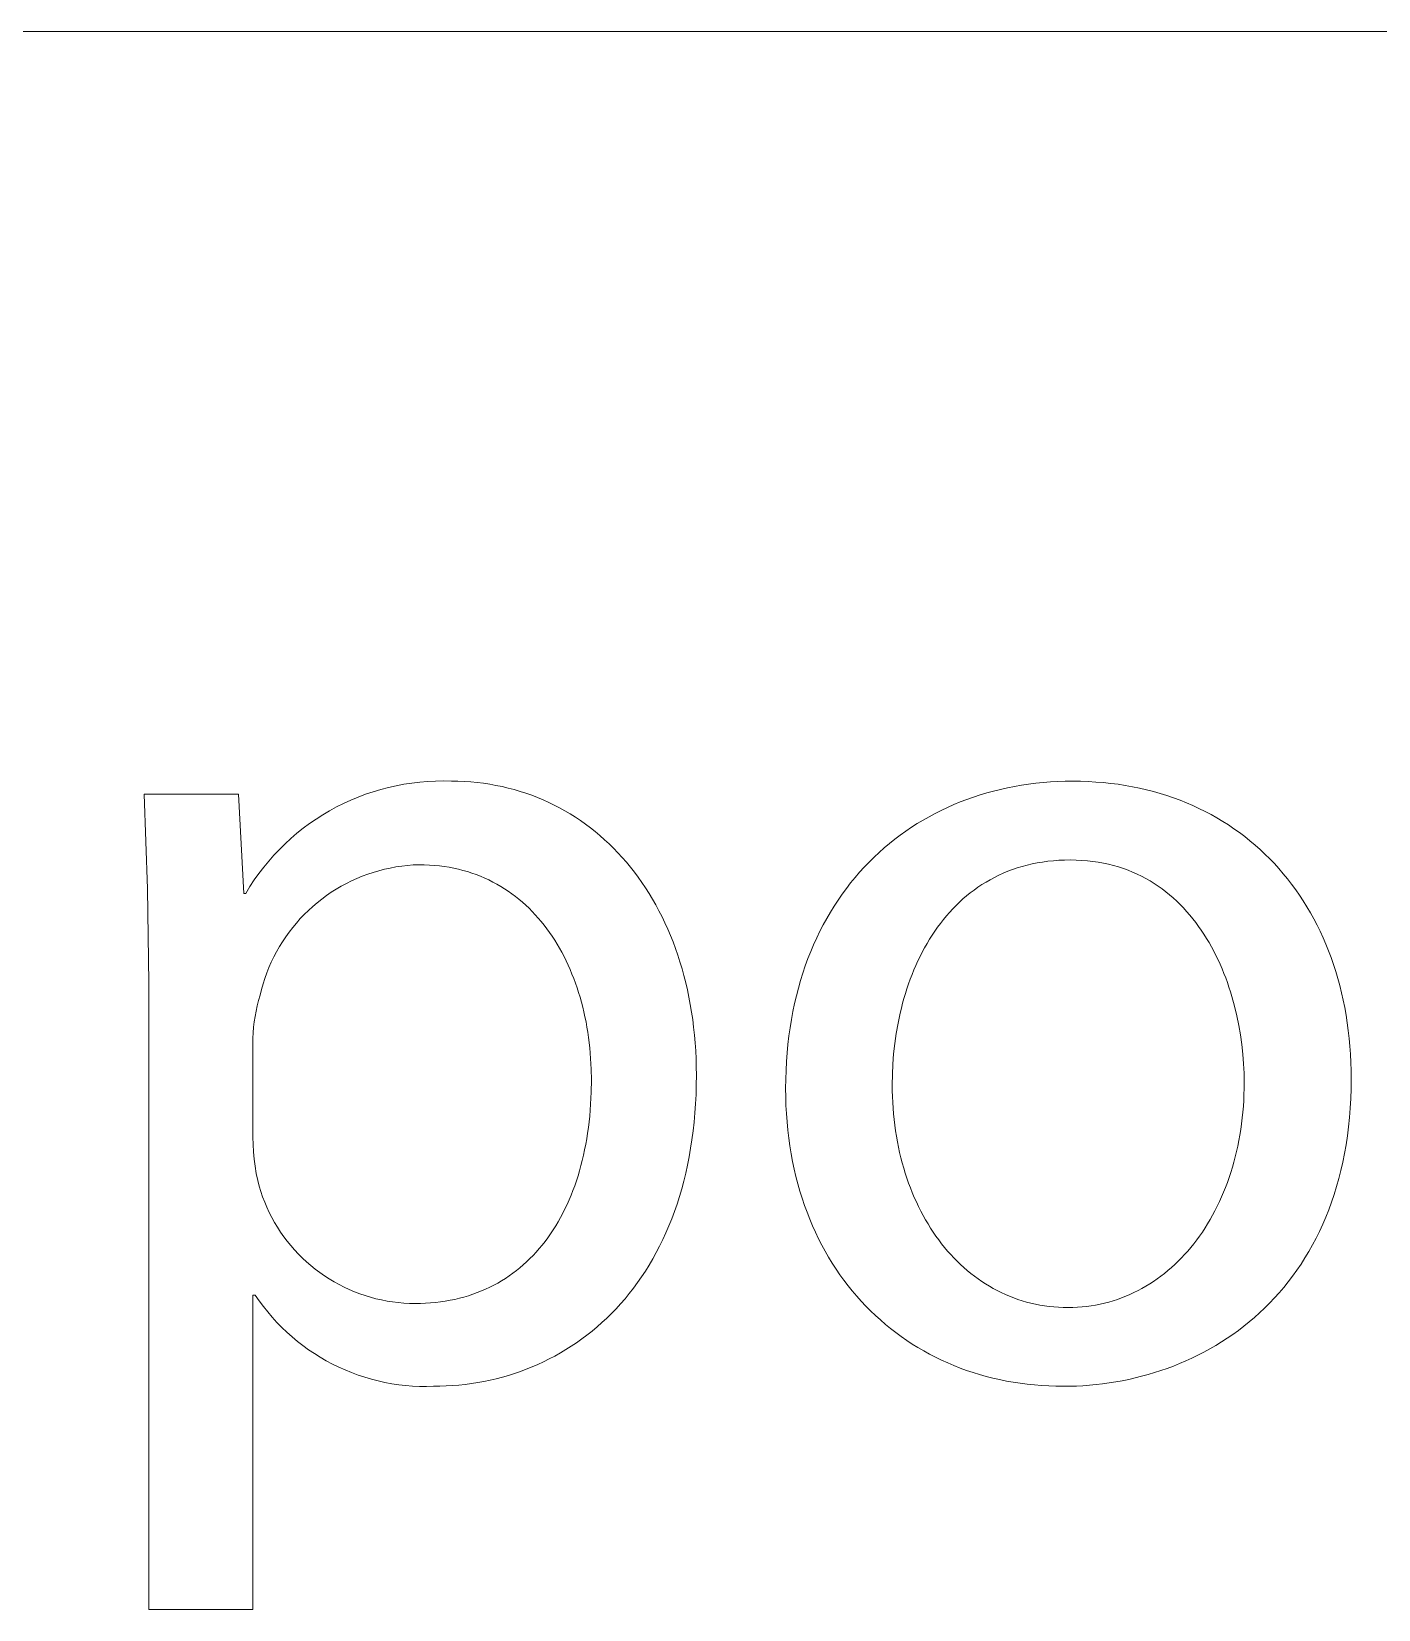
# Model space of a CAD drawing. Header units: millimetres. Extents: x 4001 to 9794, y -321 to 3726.
# Drawn here: x 9540.1 to 9605.4, y 249.7 to 326.2 of the extents above; entities that cross this region are included whole.
import ezdxf

# ---------------------------------------------------------------- set-up
doc = ezdxf.new("R2010")
doc.units = ezdxf.units.MM
doc.header["$MEASUREMENT"] = 0
doc.layers.add('Domyślny', color=7, linetype='Continuous', true_color=0x000000)

msp = doc.modelspace()

# ---------------------------------------------------------------- linework, layer by layer
at = {"layer": 'Domyślny', "color": 18, "lineweight": 15, "true_color": 0x000000}
for p, q in [((9788.799, 326.172), (7605.142, 326.172)), ((9556.287, 289.192), (9556.652, 289.315)), ((9556.652, 289.315), (9557.021, 289.425)), ((9557.021, 289.425), (9557.393, 289.522)), ((9557.393, 289.522), (9557.769, 289.606)), ((9557.769, 289.606), (9558.147, 289.677)), ((9558.147, 289.677), (9558.527, 289.735)), ((9558.527, 289.735), (9558.91, 289.78)), ((9558.91, 289.78), (9559.293, 289.811)), ((9559.293, 289.811), (9559.678, 289.829)), ((9559.678, 289.829), (9560.063, 289.833)), ((9560.063, 289.833), (9560.447, 289.824)), ((9560.447, 289.824), (9560.764, 289.82)), ((9560.764, 289.82), (9561.079, 289.807)), ((9561.079, 289.807), (9561.391, 289.787)), ((9561.391, 289.787), (9561.7, 289.758)), ((9561.7, 289.758), (9562.006, 289.721)), ((9562.006, 289.721), (9562.31, 289.675)), ((9562.31, 289.675), (9562.61, 289.622)), ((9562.61, 289.622), (9562.907, 289.561)), ((9562.907, 289.561), (9563.202, 289.492)), ((9563.202, 289.492), (9563.493, 289.416)), ((9563.493, 289.416), (9563.781, 289.331)), ((9563.781, 289.331), (9564.065, 289.239)), ((9564.065, 289.239), (9564.347, 289.139)), ((9586.087, 289.155), (9586.414, 289.253)), ((9586.414, 289.253), (9586.744, 289.343)), ((9586.744, 289.343), (9587.078, 289.426)), ((9587.078, 289.426), (9587.415, 289.5)), ((9587.415, 289.5), (9587.756, 289.568)), ((9587.756, 289.568), (9588.099, 289.627)), ((9588.099, 289.627), (9588.446, 289.678)), ((9588.446, 289.678), (9588.796, 289.722)), ((9588.796, 289.722), (9589.148, 289.758)), ((9589.148, 289.758), (9589.504, 289.786)), ((9589.504, 289.786), (9589.862, 289.806)), ((9589.862, 289.806), (9590.223, 289.818)), ((9590.223, 289.818), (9590.586, 289.822)), ((9590.586, 289.822), (9590.962, 289.818)), ((9590.962, 289.818), (9591.334, 289.805)), ((9591.334, 289.805), (9591.702, 289.784)), ((9591.702, 289.784), (9592.066, 289.754)), ((9592.066, 289.754), (9592.426, 289.717)), ((9592.426, 289.717), (9592.782, 289.671)), ((9592.782, 289.671), (9593.134, 289.616)), ((9593.134, 289.616), (9593.481, 289.554)), ((9593.481, 289.554), (9593.824, 289.484)), ((9593.824, 289.484), (9594.163, 289.406)), ((9594.163, 289.406), (9594.497, 289.32)), ((9594.497, 289.32), (9594.826, 289.226)), ((9594.826, 289.226), (9595.151, 289.125)), ((9545.706, 284.607), (9545.556, 289.187)), ((9545.556, 289.187), (9550.127, 289.187)), ((9550.127, 289.187), (9550.378, 284.384)), ((9554.54, 288.391), (9554.878, 288.576)), ((9554.878, 288.576), (9555.222, 288.748)), ((9555.222, 288.748), (9555.572, 288.908)), ((9555.572, 288.908), (9555.927, 289.056)), ((9555.927, 289.056), (9556.287, 289.192)), ((9564.347, 289.139), (9564.624, 289.032)), ((9564.624, 289.032), (9564.898, 288.918)), ((9564.898, 288.918), (9565.169, 288.796)), ((9565.169, 288.796), (9565.435, 288.666)), ((9565.435, 288.666), (9565.698, 288.53)), ((9565.698, 288.53), (9565.957, 288.386)), ((9584.209, 288.41), (9584.512, 288.553)), ((9584.512, 288.553), (9584.819, 288.688)), ((9584.819, 288.688), (9585.13, 288.816)), ((9585.13, 288.816), (9585.445, 288.937)), ((9585.445, 288.937), (9585.764, 289.05)), ((9585.764, 289.05), (9586.087, 289.155)), ((9595.151, 289.125), (9595.471, 289.016)), ((9595.471, 289.016), (9595.787, 288.899)), ((9595.787, 288.899), (9596.097, 288.775)), ((9596.097, 288.775), (9596.403, 288.643)), ((9596.403, 288.643), (9596.704, 288.504)), ((9596.704, 288.504), (9597, 288.358)), ((9553.258, 287.54), (9553.567, 287.769)), ((9553.567, 287.769), (9553.884, 287.988)), ((9553.884, 287.988), (9554.208, 288.195)), ((9554.208, 288.195), (9554.54, 288.391)), ((9565.957, 288.386), (9566.212, 288.235)), ((9566.212, 288.235), (9566.463, 288.077)), ((9566.463, 288.077), (9566.71, 287.912)), ((9566.71, 287.912), (9566.953, 287.74)), ((9566.953, 287.74), (9567.191, 287.562)), ((9582.763, 287.587), (9583.043, 287.766)), ((9583.043, 287.766), (9583.328, 287.938)), ((9583.328, 287.938), (9583.617, 288.103)), ((9583.617, 288.103), (9583.911, 288.26)), ((9583.911, 288.26), (9584.209, 288.41)), ((9597, 288.358), (9597.291, 288.205)), ((9597.291, 288.205), (9597.576, 288.044)), ((9597.576, 288.044), (9597.857, 287.876)), ((9597.857, 287.876), (9598.132, 287.702)), ((9598.132, 287.702), (9598.402, 287.52)), ((9552.382, 286.789), (9552.665, 287.049)), ((9552.665, 287.049), (9552.958, 287.3)), ((9552.958, 287.3), (9553.258, 287.54)), ((9567.191, 287.562), (9567.425, 287.376)), ((9567.425, 287.376), (9567.655, 287.184)), ((9567.655, 287.184), (9567.88, 286.985)), ((9567.88, 286.985), (9568.1, 286.78)), ((9581.693, 286.799), (9581.953, 287.007)), ((9581.953, 287.007), (9582.218, 287.208)), ((9582.218, 287.208), (9582.488, 287.401)), ((9582.488, 287.401), (9582.763, 287.587)), ((9598.402, 287.52), (9598.666, 287.332)), ((9598.666, 287.332), (9598.925, 287.136)), ((9598.925, 287.136), (9599.179, 286.935)), ((9599.179, 286.935), (9599.427, 286.726)), ((9551.589, 285.951), (9551.843, 286.239)), ((9551.843, 286.239), (9552.108, 286.519)), ((9552.108, 286.519), (9552.382, 286.789)), ((9568.1, 286.78), (9568.316, 286.568)), ((9568.316, 286.568), (9568.527, 286.35)), ((9568.527, 286.35), (9568.734, 286.125)), ((9580.945, 286.135), (9581.189, 286.363)), ((9581.189, 286.363), (9581.438, 286.585)), ((9581.438, 286.585), (9581.693, 286.799)), ((9599.427, 286.726), (9599.669, 286.511)), ((9599.669, 286.511), (9599.905, 286.289)), ((9599.905, 286.289), (9600.136, 286.061)), ((9551.11, 285.348), (9551.344, 285.653)), ((9551.344, 285.653), (9551.589, 285.951)), ((9556.661, 285.403), (9556.393, 285.313)), ((9556.932, 285.483), (9556.661, 285.403)), ((9557.206, 285.553), (9556.932, 285.483)), ((9557.482, 285.614), (9557.206, 285.553)), ((9557.76, 285.665), (9557.482, 285.614)), ((9558.04, 285.707), (9557.76, 285.665)), ((9558.321, 285.739), (9558.04, 285.707)), ((9558.602, 285.761), (9558.321, 285.739)), ((9558.885, 285.773), (9558.602, 285.761)), ((9559.135, 285.77), (9558.885, 285.773)), ((9559.382, 285.759), (9559.135, 285.77)), ((9559.626, 285.742), (9559.382, 285.759)), ((9559.866, 285.718), (9559.626, 285.742)), ((9560.102, 285.687), (9559.866, 285.718)), ((9560.335, 285.65), (9560.102, 285.687)), ((9560.564, 285.606), (9560.335, 285.65)), ((9560.789, 285.556), (9560.564, 285.606)), ((9561.011, 285.499), (9560.789, 285.556)), ((9561.229, 285.437), (9561.011, 285.499)), ((9561.443, 285.368), (9561.229, 285.437)), ((9568.734, 286.125), (9568.935, 285.894)), ((9568.935, 285.894), (9569.131, 285.656)), ((9569.131, 285.656), (9569.323, 285.413)), ((9569.323, 285.413), (9569.509, 285.163)), ((9580.027, 285.151), (9580.248, 285.407)), ((9580.248, 285.407), (9580.475, 285.657)), ((9580.475, 285.657), (9580.707, 285.899)), ((9580.707, 285.899), (9580.945, 286.135)), ((9587.438, 285.453), (9587.216, 285.362)), ((9587.664, 285.538), (9587.438, 285.453)), ((9587.895, 285.617), (9587.664, 285.538)), ((9588.13, 285.688), (9587.895, 285.617)), ((9588.371, 285.753), (9588.13, 285.688)), ((9588.616, 285.81), (9588.371, 285.753)), ((9588.866, 285.861), (9588.616, 285.81)), ((9589.121, 285.903), (9588.866, 285.861)), ((9589.381, 285.939), (9589.121, 285.903)), ((9589.646, 285.967), (9589.381, 285.939)), ((9589.916, 285.987), (9589.646, 285.967)), ((9590.191, 285.999), (9589.916, 285.987)), ((9590.47, 286.003), (9590.191, 285.999)), ((9590.751, 285.998), (9590.47, 286.003)), ((9591.026, 285.985), (9590.751, 285.998)), ((9591.295, 285.964), (9591.026, 285.985)), ((9591.56, 285.934), (9591.295, 285.964)), ((9591.819, 285.896), (9591.56, 285.934)), ((9592.073, 285.85), (9591.819, 285.896)), ((9592.322, 285.796), (9592.073, 285.85)), ((9592.566, 285.735), (9592.322, 285.796)), ((9592.805, 285.666), (9592.566, 285.735)), ((9593.038, 285.59), (9592.805, 285.666)), ((9593.267, 285.506), (9593.038, 285.59)), ((9593.49, 285.416), (9593.267, 285.506)), ((9593.709, 285.319), (9593.49, 285.416)), ((9600.136, 286.061), (9600.361, 285.827)), ((9600.361, 285.827), (9600.58, 285.586)), ((9600.58, 285.586), (9600.793, 285.339)), ((9550.474, 284.384), (9550.675, 284.713)), ((9550.675, 284.713), (9550.887, 285.034)), ((9550.887, 285.034), (9551.11, 285.348)), ((9555.107, 284.73), (9554.863, 284.587)), ((9555.356, 284.865), (9555.107, 284.73)), ((9555.609, 284.99), (9555.356, 284.865)), ((9555.866, 285.107), (9555.609, 284.99)), ((9556.128, 285.215), (9555.866, 285.107)), ((9556.393, 285.313), (9556.128, 285.215)), ((9561.654, 285.293), (9561.443, 285.368)), ((9561.861, 285.212), (9561.654, 285.293)), ((9562.065, 285.125), (9561.861, 285.212)), ((9562.264, 285.033), (9562.065, 285.125)), ((9562.46, 284.935), (9562.264, 285.033)), ((9562.653, 284.831), (9562.46, 284.935)), ((9562.841, 284.722), (9562.653, 284.831)), ((9563.026, 284.607), (9562.841, 284.722)), ((9569.509, 285.163), (9569.69, 284.908)), ((9569.69, 284.908), (9569.866, 284.646)), ((9569.866, 284.646), (9570.036, 284.379)), ((9579.401, 284.343), (9579.604, 284.619)), ((9579.604, 284.619), (9579.812, 284.889)), ((9579.812, 284.889), (9580.027, 285.151)), ((9585.987, 284.681), (9585.799, 284.547)), ((9586.181, 284.809), (9585.987, 284.681)), ((9586.378, 284.932), (9586.181, 284.809)), ((9586.581, 285.048), (9586.378, 284.932)), ((9586.788, 285.159), (9586.581, 285.048)), ((9587, 285.263), (9586.788, 285.159)), ((9587.216, 285.362), (9587, 285.263)), ((9593.922, 285.215), (9593.709, 285.319)), ((9594.131, 285.105), (9593.922, 285.215)), ((9594.335, 284.988), (9594.131, 285.105)), ((9594.533, 284.865), (9594.335, 284.988)), ((9594.727, 284.736), (9594.533, 284.865)), ((9594.916, 284.602), (9594.727, 284.736)), ((9600.793, 285.339), (9601, 285.086)), ((9601, 285.086), (9601.201, 284.827)), ((9601.201, 284.827), (9601.396, 284.562)), ((9545.768, 280.025), (9545.706, 284.607)), ((9550.378, 284.384), (9550.474, 284.384)), ((9553.942, 283.933), (9553.726, 283.75)), ((9554.163, 284.109), (9553.942, 283.933)), ((9554.391, 284.276), (9554.163, 284.109)), ((9554.624, 284.436), (9554.391, 284.276)), ((9554.863, 284.587), (9554.624, 284.436)), ((9563.207, 284.487), (9563.026, 284.607)), ((9563.384, 284.362), (9563.207, 284.487)), ((9563.557, 284.232), (9563.384, 284.362)), ((9563.727, 284.097), (9563.557, 284.232)), ((9563.893, 283.956), (9563.727, 284.097)), ((9564.055, 283.811), (9563.893, 283.956)), ((9570.036, 284.379), (9570.201, 284.105)), ((9570.201, 284.105), (9570.361, 283.826)), ((9579.016, 283.77), (9579.205, 284.06)), ((9579.205, 284.06), (9579.401, 284.343)), ((9585.091, 283.958), (9584.925, 283.798)), ((9585.261, 284.113), (9585.091, 283.958)), ((9585.436, 284.263), (9585.261, 284.113)), ((9585.615, 284.408), (9585.436, 284.263)), ((9585.799, 284.547), (9585.615, 284.408)), ((9595.101, 284.461), (9594.916, 284.602)), ((9595.28, 284.316), (9595.101, 284.461)), ((9595.455, 284.165), (9595.28, 284.316)), ((9595.625, 284.008), (9595.455, 284.165)), ((9595.791, 283.847), (9595.625, 284.008)), ((9601.396, 284.562), (9601.584, 284.291)), ((9601.584, 284.291), (9601.767, 284.014)), ((9601.767, 284.014), (9601.943, 283.731)), ((9553.12, 283.158), (9552.932, 282.946)), ((9553.315, 283.362), (9553.12, 283.158)), ((9553.517, 283.56), (9553.315, 283.362)), ((9553.726, 283.75), (9553.517, 283.56)), ((9564.213, 283.661), (9564.055, 283.811)), ((9564.367, 283.507), (9564.213, 283.661)), ((9564.517, 283.348), (9564.367, 283.507)), ((9564.664, 283.184), (9564.517, 283.348)), ((9564.806, 283.016), (9564.664, 283.184)), ((9570.361, 283.826), (9570.514, 283.541)), ((9570.514, 283.541), (9570.663, 283.251)), ((9570.663, 283.251), (9570.805, 282.955)), ((9578.486, 282.863), (9578.656, 283.172)), ((9578.656, 283.172), (9578.832, 283.474)), ((9578.832, 283.474), (9579.016, 283.77)), ((9584.308, 283.111), (9584.165, 282.928)), ((9584.456, 283.289), (9584.308, 283.111)), ((9584.608, 283.464), (9584.456, 283.289)), ((9584.764, 283.633), (9584.608, 283.464)), ((9584.925, 283.798), (9584.764, 283.633)), ((9595.952, 283.681), (9595.791, 283.847)), ((9596.108, 283.51), (9595.952, 283.681)), ((9596.259, 283.335), (9596.108, 283.51)), ((9596.406, 283.156), (9596.259, 283.335)), ((9596.549, 282.972), (9596.406, 283.156)), ((9601.943, 283.731), (9602.112, 283.442)), ((9602.112, 283.442), (9602.275, 283.148)), ((9602.275, 283.148), (9602.431, 282.849)), ((9552.578, 282.505), (9552.413, 282.276)), ((9552.751, 282.729), (9552.578, 282.505)), ((9552.932, 282.946), (9552.751, 282.729)), ((9564.945, 282.844), (9564.806, 283.016)), ((9565.079, 282.668), (9564.945, 282.844)), ((9565.21, 282.487), (9565.079, 282.668)), ((9565.337, 282.302), (9565.21, 282.487)), ((9570.805, 282.955), (9570.942, 282.653)), ((9570.942, 282.653), (9571.072, 282.346)), ((9571.072, 282.346), (9571.197, 282.034)), ((9578.167, 282.225), (9578.323, 282.547)), ((9578.323, 282.547), (9578.486, 282.863)), ((9583.763, 282.355), (9583.637, 282.156)), ((9583.892, 282.55), (9583.763, 282.355)), ((9584.027, 282.741), (9583.892, 282.55)), ((9584.165, 282.928), (9584.027, 282.741)), ((9596.687, 282.785), (9596.549, 282.972)), ((9596.82, 282.593), (9596.687, 282.785)), ((9596.949, 282.398), (9596.82, 282.593)), ((9597.074, 282.199), (9596.949, 282.398)), ((9602.431, 282.849), (9602.581, 282.544)), ((9602.581, 282.544), (9602.724, 282.233)), ((9552.108, 281.8), (9551.968, 281.554)), ((9552.257, 282.04), (9552.108, 281.8)), ((9552.413, 282.276), (9552.257, 282.04)), ((9565.46, 282.114), (9565.337, 282.302)), ((9565.578, 281.921), (9565.46, 282.114)), ((9565.693, 281.725), (9565.578, 281.921)), ((9565.804, 281.525), (9565.693, 281.725)), ((9571.197, 282.034), (9571.316, 281.716)), ((9571.316, 281.716), (9571.428, 281.393)), ((9577.742, 281.22), (9577.876, 281.562)), ((9577.876, 281.562), (9578.018, 281.896)), ((9578.018, 281.896), (9578.167, 282.225)), ((9583.399, 281.748), (9583.287, 281.539)), ((9583.516, 281.954), (9583.399, 281.748)), ((9583.637, 282.156), (9583.516, 281.954)), ((9597.194, 281.997), (9597.074, 282.199)), ((9597.31, 281.792), (9597.194, 281.997)), ((9597.421, 281.584), (9597.31, 281.792)), ((9597.529, 281.373), (9597.421, 281.584)), ((9602.724, 282.233), (9602.861, 281.917)), ((9602.861, 281.917), (9602.99, 281.596)), ((9602.99, 281.596), (9603.113, 281.269)), ((9551.6, 280.791), (9551.495, 280.528)), ((9551.713, 281.049), (9551.6, 280.791)), ((9551.836, 281.304), (9551.713, 281.049)), ((9551.968, 281.554), (9551.836, 281.304)), ((9565.911, 281.322), (9565.804, 281.525)), ((9566.014, 281.115), (9565.911, 281.322)), ((9566.112, 280.904), (9566.014, 281.115)), ((9566.207, 280.691), (9566.112, 280.904)), ((9571.428, 281.393), (9571.534, 281.065)), ((9571.534, 281.065), (9571.634, 280.732)), ((9577.495, 280.519), (9577.614, 280.873)), ((9577.614, 280.873), (9577.742, 281.22)), ((9582.976, 280.892), (9582.881, 280.671)), ((9583.075, 281.111), (9582.976, 280.892)), ((9583.179, 281.326), (9583.075, 281.111)), ((9583.287, 281.539), (9583.179, 281.326)), ((9597.632, 281.16), (9597.529, 281.373)), ((9597.73, 280.944), (9597.632, 281.16)), ((9597.825, 280.725), (9597.73, 280.944)), ((9603.113, 281.269), (9603.229, 280.938)), ((9603.229, 280.938), (9603.337, 280.601)), ((9551.399, 280.262), (9551.313, 279.993)), ((9551.495, 280.528), (9551.399, 280.262)), ((9566.298, 280.474), (9566.207, 280.691)), ((9566.384, 280.254), (9566.298, 280.474)), ((9566.467, 280.031), (9566.384, 280.254)), ((9566.545, 279.805), (9566.467, 280.031)), ((9571.634, 280.732), (9571.728, 280.394)), ((9571.728, 280.394), (9571.815, 280.05)), ((9571.815, 280.05), (9571.896, 279.702)), ((9577.278, 279.793), (9577.382, 280.159)), ((9577.382, 280.159), (9577.495, 280.519)), ((9582.703, 280.22), (9582.62, 279.991)), ((9582.79, 280.447), (9582.703, 280.22)), ((9582.881, 280.671), (9582.79, 280.447)), ((9597.915, 280.505), (9597.825, 280.725)), ((9598.001, 280.282), (9597.915, 280.505)), ((9598.083, 280.058), (9598.001, 280.282)), ((9598.161, 279.832), (9598.083, 280.058)), ((9603.337, 280.601), (9603.439, 280.259)), ((9603.439, 280.259), (9603.534, 279.912)), ((9545.768, 249.662), (9545.768, 280.025)), ((9551.169, 279.446), (9551.096, 279.191)), ((9551.236, 279.721), (9551.169, 279.446)), ((9551.313, 279.993), (9551.236, 279.721)), ((9566.619, 279.576), (9566.545, 279.805)), ((9566.689, 279.344), (9566.619, 279.576)), ((9566.755, 279.11), (9566.689, 279.344)), ((9571.896, 279.702), (9571.97, 279.349)), ((9571.97, 279.349), (9572.037, 278.992)), ((9577.092, 279.042), (9577.181, 279.421)), ((9577.181, 279.421), (9577.278, 279.793)), ((9582.398, 279.29), (9582.332, 279.053)), ((9582.468, 279.526), (9582.398, 279.29)), ((9582.542, 279.76), (9582.468, 279.526)), ((9582.62, 279.991), (9582.542, 279.76)), ((9598.235, 279.604), (9598.161, 279.832)), ((9598.304, 279.376), (9598.235, 279.604)), ((9598.432, 278.915), (9598.304, 279.376)), ((9603.534, 279.912), (9603.621, 279.561)), ((9603.621, 279.561), (9603.701, 279.205)), ((9550.976, 278.676), (9550.928, 278.416)), ((9551.032, 278.935), (9550.976, 278.676)), ((9551.096, 279.191), (9551.032, 278.935)), ((9566.817, 278.873), (9566.755, 279.11)), ((9566.874, 278.634), (9566.817, 278.873)), ((9566.928, 278.392), (9566.874, 278.634)), ((9572.037, 278.992), (9572.098, 278.629)), ((9572.098, 278.629), (9572.152, 278.262)), ((9576.938, 278.267), (9577.011, 278.658)), ((9577.011, 278.658), (9577.092, 279.042)), ((9582.213, 278.573), (9582.11, 278.087)), ((9582.271, 278.814), (9582.213, 278.573)), ((9582.332, 279.053), (9582.271, 278.814)), ((9598.543, 278.45), (9598.432, 278.915)), ((9603.701, 279.205), (9603.774, 278.844)), ((9603.774, 278.844), (9603.839, 278.478)), ((9550.858, 277.891), (9550.836, 277.627)), ((9550.889, 278.154), (9550.858, 277.891)), ((9550.928, 278.416), (9550.889, 278.154)), ((9566.977, 278.148), (9566.928, 278.392)), ((9567.022, 277.902), (9566.977, 278.148)), ((9567.063, 277.653), (9567.022, 277.902)), ((9572.152, 278.262), (9572.198, 277.891)), ((9572.198, 277.891), (9572.238, 277.515)), ((9576.817, 277.468), (9576.874, 277.871)), ((9576.874, 277.871), (9576.938, 278.267)), ((9582.11, 278.087), (9582.023, 277.596)), ((9598.639, 277.984), (9598.543, 278.45)), ((9598.72, 277.517), (9598.639, 277.984)), ((9603.839, 278.478), (9603.897, 278.108)), ((9603.897, 278.108), (9603.948, 277.733)), ((9603.948, 277.733), (9603.991, 277.354)), ((9550.836, 277.627), (9550.822, 277.363)), ((9550.822, 277.363), (9550.822, 272.56)), ((9567.099, 277.403), (9567.063, 277.653)), ((9567.16, 276.896), (9567.099, 277.403)), ((9572.238, 277.515), (9572.271, 277.134)), ((9572.271, 277.134), (9572.297, 276.749)), ((9576.73, 276.646), (9576.769, 277.06)), ((9576.769, 277.06), (9576.817, 277.468)), ((9581.953, 277.101), (9581.898, 276.603)), ((9582.023, 277.596), (9581.953, 277.101)), ((9598.785, 277.051), (9598.72, 277.517)), ((9598.836, 276.587), (9598.785, 277.051)), ((9603.991, 277.354), (9604.026, 276.97)), ((9604.026, 276.97), (9604.053, 276.582)), ((9567.203, 276.383), (9567.16, 276.896)), ((9567.229, 275.863), (9567.203, 276.383)), ((9572.297, 276.749), (9572.315, 276.36)), ((9572.315, 276.36), (9572.326, 275.966)), ((9576.677, 275.8), (9576.699, 276.226)), ((9576.699, 276.226), (9576.73, 276.646)), ((9581.898, 276.603), (9581.859, 276.104)), ((9598.872, 276.126), (9598.836, 276.587)), ((9604.053, 276.582), (9604.073, 276.19)), ((9567.237, 275.337), (9567.229, 275.863)), ((9572.326, 275.966), (9572.33, 275.569)), ((9572.33, 275.569), (9572.326, 275.1)), ((9576.663, 275.368), (9576.677, 275.8)), ((9581.836, 275.604), (9581.828, 275.104)), ((9581.859, 276.104), (9581.836, 275.604)), ((9598.893, 275.67), (9598.872, 276.126)), ((9598.9, 275.22), (9598.893, 275.67)), ((9604.073, 276.19), (9604.085, 275.794)), ((9604.085, 275.794), (9604.089, 275.393)), ((9567.201, 274.157), (9567.228, 274.741)), ((9567.228, 274.741), (9567.237, 275.337)), ((9572.326, 275.1), (9572.312, 274.638)), ((9576.659, 274.93), (9576.663, 275.368)), ((9576.663, 274.516), (9576.659, 274.93)), ((9581.828, 275.104), (9581.831, 274.817)), ((9581.831, 274.817), (9581.839, 274.532)), ((9598.889, 274.633), (9598.897, 274.925)), ((9598.897, 274.925), (9598.9, 275.22)), ((9604.084, 274.911), (9604.068, 274.437)), ((9604.089, 275.393), (9604.084, 274.911)), ((9567.155, 273.586), (9567.201, 274.157)), ((9572.29, 274.184), (9572.259, 273.737)), ((9572.312, 274.638), (9572.29, 274.184)), ((9576.676, 274.106), (9576.663, 274.516)), ((9576.697, 273.702), (9576.676, 274.106)), ((9581.839, 274.532), (9581.852, 274.249)), ((9581.852, 274.249), (9581.869, 273.969)), ((9581.869, 273.969), (9581.892, 273.691)), ((9598.834, 273.774), (9598.858, 274.058)), ((9598.858, 274.058), (9598.876, 274.344)), ((9598.876, 274.344), (9598.889, 274.633)), ((9604.042, 273.972), (9604.006, 273.516)), ((9604.068, 274.437), (9604.042, 273.972)), ((9567.092, 273.027), (9567.155, 273.586)), ((9572.22, 273.297), (9572.173, 272.866)), ((9572.259, 273.737), (9572.22, 273.297)), ((9576.727, 273.303), (9576.697, 273.702)), ((9576.764, 272.908), (9576.727, 273.303)), ((9581.892, 273.691), (9581.92, 273.416)), ((9581.92, 273.416), (9581.953, 273.143)), ((9581.953, 273.143), (9581.991, 272.873)), ((9598.733, 272.94), (9598.772, 273.215)), ((9598.772, 273.215), (9598.805, 273.493)), ((9598.805, 273.493), (9598.834, 273.774)), ((9604.006, 273.516), (9603.961, 273.067)), ((9550.822, 272.56), (9550.834, 272.207)), ((9566.963, 272.215), (9567.011, 272.482)), ((9567.011, 272.482), (9567.053, 272.753)), ((9567.053, 272.753), (9567.092, 273.027)), ((9572.117, 272.441), (9572.053, 272.024)), ((9572.173, 272.866), (9572.117, 272.441)), ((9576.81, 272.519), (9576.764, 272.908)), ((9576.864, 272.135), (9576.81, 272.519)), ((9581.991, 272.873), (9582.033, 272.606)), ((9582.033, 272.606), (9582.08, 272.342)), ((9598.588, 272.132), (9598.641, 272.398)), ((9598.641, 272.398), (9598.689, 272.667)), ((9598.689, 272.667), (9598.733, 272.94)), ((9603.905, 272.628), (9603.841, 272.196)), ((9603.961, 273.067), (9603.905, 272.628)), ((9550.834, 272.207), (9550.856, 271.854)), ((9550.856, 271.854), (9550.89, 271.503)), ((9566.795, 271.435), (9566.856, 271.692)), ((9566.856, 271.692), (9566.912, 271.952)), ((9566.912, 271.952), (9566.963, 272.215)), ((9571.982, 271.615), (9571.902, 271.212)), ((9572.053, 272.024), (9571.982, 271.615)), ((9576.926, 271.756), (9576.864, 272.135)), ((9576.996, 271.383), (9576.926, 271.756)), ((9582.08, 272.342), (9582.132, 272.08)), ((9582.132, 272.08), (9582.189, 271.822)), ((9582.189, 271.822), (9582.25, 271.567)), ((9598.399, 271.354), (9598.467, 271.61)), ((9598.467, 271.61), (9598.53, 271.87)), ((9598.53, 271.87), (9598.588, 272.132)), ((9603.767, 271.773), (9603.683, 271.358)), ((9603.841, 272.196), (9603.767, 271.773)), ((9550.89, 271.503), (9550.934, 271.153)), ((9550.934, 271.153), (9550.988, 270.804)), ((9566.589, 270.688), (9566.662, 270.934)), ((9566.662, 270.934), (9566.731, 271.182)), ((9566.731, 271.182), (9566.795, 271.435)), ((9571.902, 271.212), (9571.815, 270.818)), ((9577.074, 271.015), (9576.996, 271.383)), ((9577.159, 270.652), (9577.074, 271.015)), ((9582.25, 271.567), (9582.316, 271.315)), ((9582.316, 271.315), (9582.386, 271.066)), ((9582.386, 271.066), (9582.461, 270.82)), ((9598.17, 270.607), (9598.251, 270.853)), ((9598.251, 270.853), (9598.327, 271.102)), ((9598.327, 271.102), (9598.399, 271.354)), ((9603.591, 270.952), (9603.49, 270.553)), ((9603.683, 271.358), (9603.591, 270.952)), ((9550.988, 270.804), (9551.053, 270.457)), ((9551.053, 270.457), (9551.125, 270.192)), ((9551.125, 270.192), (9551.205, 269.929)), ((9566.343, 269.977), (9566.429, 270.21)), ((9566.429, 270.21), (9566.511, 270.447)), ((9566.511, 270.447), (9566.589, 270.688)), ((9571.72, 270.43), (9571.618, 270.051)), ((9571.815, 270.818), (9571.72, 270.43)), ((9577.252, 270.295), (9577.159, 270.652)), ((9577.352, 269.943), (9577.252, 270.295)), ((9582.461, 270.82), (9582.54, 270.578)), ((9582.54, 270.578), (9582.623, 270.339)), ((9582.623, 270.339), (9582.711, 270.104)), ((9582.711, 270.104), (9582.803, 269.872)), ((9597.901, 269.892), (9597.995, 270.127)), ((9597.995, 270.127), (9598.085, 270.365)), ((9598.085, 270.365), (9598.17, 270.607)), ((9603.38, 270.163), (9603.262, 269.782)), ((9603.49, 270.553), (9603.38, 270.163)), ((9551.205, 269.929), (9551.295, 269.67)), ((9551.295, 269.67), (9551.394, 269.413)), ((9551.394, 269.413), (9551.501, 269.161)), ((9566.06, 269.301), (9566.159, 269.522)), ((9566.159, 269.522), (9566.253, 269.747)), ((9566.253, 269.747), (9566.343, 269.977)), ((9571.509, 269.678), (9571.392, 269.313)), ((9571.618, 270.051), (9571.509, 269.678)), ((9577.459, 269.597), (9577.352, 269.943)), ((9577.574, 269.256), (9577.459, 269.597)), ((9582.803, 269.872), (9582.9, 269.644)), ((9582.9, 269.644), (9583, 269.419)), ((9583, 269.419), (9583.105, 269.199)), ((9597.594, 269.212), (9597.7, 269.435)), ((9597.7, 269.435), (9597.803, 269.662)), ((9597.803, 269.662), (9597.901, 269.892)), ((9603.136, 269.408), (9603.001, 269.043)), ((9603.262, 269.782), (9603.136, 269.408)), ((9551.501, 269.161), (9551.617, 268.912)), ((9551.617, 268.912), (9551.742, 268.667)), ((9551.742, 268.667), (9551.876, 268.427)), ((9565.625, 268.46), (9565.74, 268.664)), ((9565.74, 268.664), (9565.851, 268.872)), ((9565.851, 268.872), (9565.958, 269.084)), ((9565.958, 269.084), (9566.06, 269.301)), ((9571.137, 268.606), (9571, 268.263)), ((9571.268, 268.956), (9571.137, 268.606)), ((9571.392, 269.313), (9571.268, 268.956)), ((9577.696, 268.921), (9577.574, 269.256)), ((9577.826, 268.592), (9577.696, 268.921)), ((9577.962, 268.268), (9577.826, 268.592)), ((9583.105, 269.199), (9583.214, 268.982)), ((9583.214, 268.982), (9583.327, 268.769)), ((9583.327, 268.769), (9583.443, 268.56)), ((9583.443, 268.56), (9583.564, 268.355)), ((9597.127, 268.361), (9597.25, 268.568)), ((9597.25, 268.568), (9597.368, 268.778)), ((9597.368, 268.778), (9597.483, 268.993)), ((9597.483, 268.993), (9597.594, 269.212)), ((9602.859, 268.685), (9602.709, 268.336)), ((9603.001, 269.043), (9602.859, 268.685)), ((9551.876, 268.427), (9552.017, 268.192)), ((9552.017, 268.192), (9552.167, 267.962)), ((9552.167, 267.962), (9552.325, 267.737)), ((9565.125, 267.689), (9565.256, 267.875)), ((9565.256, 267.875), (9565.383, 268.065)), ((9565.383, 268.065), (9565.506, 268.26)), ((9565.506, 268.26), (9565.625, 268.46)), ((9570.856, 267.928), (9570.705, 267.6)), ((9571, 268.263), (9570.856, 267.928)), ((9578.105, 267.951), (9577.962, 268.268)), ((9578.255, 267.639), (9578.105, 267.951)), ((9583.564, 268.355), (9583.689, 268.155)), ((9583.689, 268.155), (9583.817, 267.958)), ((9583.817, 267.958), (9583.949, 267.766)), ((9596.736, 267.768), (9596.87, 267.962)), ((9596.87, 267.962), (9597, 268.159)), ((9597, 268.159), (9597.127, 268.361)), ((9602.551, 267.995), (9602.386, 267.661)), ((9602.709, 268.336), (9602.551, 267.995)), ((9552.325, 267.737), (9552.49, 267.518)), ((9552.49, 267.518), (9552.663, 267.305)), ((9552.663, 267.305), (9552.844, 267.097)), ((9552.844, 267.097), (9553.031, 266.897)), ((9564.561, 266.993), (9564.708, 267.16)), ((9564.708, 267.16), (9564.851, 267.332)), ((9564.851, 267.332), (9564.99, 267.508)), ((9564.99, 267.508), (9565.125, 267.689)), ((9570.548, 267.279), (9570.385, 266.966)), ((9570.705, 267.6), (9570.548, 267.279)), ((9578.411, 267.333), (9578.255, 267.639)), ((9578.574, 267.033), (9578.411, 267.333)), ((9578.744, 266.739), (9578.574, 267.033)), ((9583.949, 267.766), (9584.085, 267.579)), ((9584.085, 267.579), (9584.225, 267.395)), ((9584.225, 267.395), (9584.368, 267.216)), ((9584.368, 267.216), (9584.515, 267.042)), ((9584.515, 267.042), (9584.666, 266.873)), ((9596.012, 266.87), (9596.164, 267.041)), ((9596.164, 267.041), (9596.312, 267.216)), ((9596.312, 267.216), (9596.457, 267.395)), ((9596.457, 267.395), (9596.599, 267.579)), ((9596.599, 267.579), (9596.736, 267.768)), ((9602.034, 267.019), (9601.848, 266.71)), ((9602.213, 267.336), (9602.034, 267.019)), ((9602.386, 267.661), (9602.213, 267.336)), ((9553.031, 266.897), (9553.225, 266.703)), ((9553.225, 266.703), (9553.426, 266.515)), ((9553.426, 266.515), (9553.634, 266.335)), ((9553.634, 266.335), (9553.847, 266.163)), ((9563.769, 266.233), (9563.935, 266.375)), ((9563.935, 266.375), (9564.098, 266.522)), ((9564.098, 266.522), (9564.256, 266.674)), ((9564.256, 266.674), (9564.411, 266.831)), ((9564.411, 266.831), (9564.561, 266.993)), ((9570.04, 266.362), (9569.859, 266.072)), ((9570.216, 266.661), (9570.04, 266.362)), ((9570.385, 266.966), (9570.216, 266.661)), ((9578.92, 266.451), (9578.744, 266.739)), ((9579.102, 266.169), (9578.92, 266.451)), ((9584.666, 266.873), (9584.82, 266.708)), ((9584.82, 266.708), (9584.977, 266.548)), ((9584.977, 266.548), (9585.138, 266.392)), ((9585.138, 266.392), (9585.302, 266.242)), ((9595.371, 266.238), (9595.536, 266.389)), ((9595.536, 266.389), (9595.698, 266.544)), ((9595.698, 266.544), (9595.857, 266.705)), ((9595.857, 266.705), (9596.012, 266.87)), ((9601.655, 266.408), (9601.455, 266.115)), ((9601.848, 266.71), (9601.655, 266.408)), ((9553.847, 266.163), (9554.067, 265.998)), ((9554.067, 265.998), (9554.292, 265.84)), ((9554.292, 265.84), (9554.522, 265.691)), ((9554.522, 265.691), (9554.758, 265.549)), ((9554.758, 265.549), (9554.998, 265.416)), ((9562.502, 265.386), (9562.694, 265.491)), ((9562.694, 265.491), (9562.882, 265.601)), ((9562.882, 265.601), (9563.067, 265.717)), ((9563.067, 265.717), (9563.248, 265.838)), ((9563.248, 265.838), (9563.426, 265.964)), ((9563.426, 265.964), (9563.6, 266.096)), ((9563.6, 266.096), (9563.769, 266.233)), ((9569.479, 265.512), (9569.281, 265.244)), ((9569.672, 265.788), (9569.479, 265.512)), ((9569.859, 266.072), (9569.672, 265.788)), ((9579.291, 265.893), (9579.102, 266.169)), ((9579.486, 265.624), (9579.291, 265.893)), ((9579.686, 265.361), (9579.486, 265.624)), ((9585.302, 266.242), (9585.47, 266.097)), ((9585.47, 266.097), (9585.64, 265.957)), ((9585.64, 265.957), (9585.814, 265.822)), ((9585.814, 265.822), (9585.991, 265.692)), ((9585.991, 265.692), (9586.172, 265.568)), ((9586.172, 265.568), (9586.355, 265.448)), ((9594.316, 265.444), (9594.499, 265.563)), ((9594.499, 265.563), (9594.679, 265.688)), ((9594.679, 265.688), (9594.857, 265.818)), ((9594.857, 265.818), (9595.032, 265.953)), ((9595.032, 265.953), (9595.203, 266.093)), ((9595.203, 266.093), (9595.371, 266.238)), ((9601.037, 265.551), (9600.819, 265.281)), ((9601.249, 265.829), (9601.037, 265.551)), ((9601.455, 266.115), (9601.249, 265.829)), ((9550.937, 264.901), (9550.822, 264.901)), ((9550.822, 264.901), (9550.822, 249.662)), ((9551.129, 264.623), (9550.937, 264.901)), ((9554.998, 265.416), (9555.243, 265.292)), ((9555.243, 265.292), (9555.492, 265.176)), ((9555.492, 265.176), (9555.744, 265.069)), ((9555.744, 265.069), (9556.001, 264.97)), ((9556.001, 264.97), (9556.261, 264.881)), ((9556.261, 264.881), (9556.523, 264.801)), ((9556.523, 264.801), (9556.789, 264.73)), ((9556.789, 264.73), (9557.056, 264.668)), ((9560.61, 264.699), (9560.834, 264.752)), ((9560.834, 264.752), (9561.055, 264.811)), ((9561.055, 264.811), (9561.272, 264.876)), ((9561.272, 264.876), (9561.486, 264.946)), ((9561.486, 264.946), (9561.697, 265.023)), ((9561.697, 265.023), (9561.903, 265.105)), ((9561.903, 265.105), (9562.106, 265.193)), ((9562.106, 265.193), (9562.306, 265.287)), ((9562.306, 265.287), (9562.502, 265.386)), ((9568.869, 264.729), (9568.655, 264.482)), ((9569.077, 264.982), (9568.869, 264.729)), ((9569.281, 265.244), (9569.077, 264.982)), ((9579.893, 265.104), (9579.686, 265.361)), ((9580.106, 264.853), (9579.893, 265.104)), ((9580.324, 264.609), (9580.106, 264.853)), ((9586.355, 265.448), (9586.541, 265.335)), ((9586.541, 265.335), (9586.731, 265.227)), ((9586.731, 265.227), (9586.923, 265.124)), ((9586.923, 265.124), (9587.118, 265.027)), ((9587.118, 265.027), (9587.316, 264.936)), ((9587.316, 264.936), (9587.516, 264.851)), ((9587.516, 264.851), (9587.72, 264.771)), ((9587.72, 264.771), (9587.926, 264.698)), ((9592.751, 264.695), (9592.955, 264.769)), ((9592.955, 264.769), (9593.157, 264.848)), ((9593.157, 264.848), (9593.357, 264.933)), ((9593.357, 264.933), (9593.554, 265.024)), ((9593.554, 265.024), (9593.749, 265.12)), ((9593.749, 265.12), (9593.94, 265.223)), ((9593.94, 265.223), (9594.129, 265.331)), ((9594.129, 265.331), (9594.316, 265.444)), ((9600.366, 264.764), (9600.131, 264.517)), ((9600.595, 265.019), (9600.366, 264.764)), ((9600.819, 265.281), (9600.595, 265.019)), ((9551.33, 264.351), (9551.129, 264.623)), ((9551.54, 264.086), (9551.33, 264.351)), ((9551.76, 263.829), (9551.54, 264.086)), ((9557.056, 264.668), (9557.326, 264.616)), ((9557.326, 264.616), (9557.597, 264.573)), ((9557.597, 264.573), (9557.87, 264.539)), ((9557.87, 264.539), (9558.143, 264.516)), ((9558.143, 264.516), (9558.417, 264.501)), ((9558.417, 264.501), (9558.692, 264.496)), ((9558.692, 264.496), (9558.944, 264.5)), ((9558.944, 264.5), (9559.192, 264.509)), ((9559.192, 264.509), (9559.437, 264.525)), ((9559.437, 264.525), (9559.678, 264.548)), ((9559.678, 264.548), (9559.916, 264.576)), ((9559.916, 264.576), (9560.151, 264.611)), ((9560.151, 264.611), (9560.382, 264.652)), ((9560.382, 264.652), (9560.61, 264.699)), ((9568.212, 264.012), (9567.984, 263.787)), ((9568.436, 264.243), (9568.212, 264.012)), ((9568.655, 264.482), (9568.436, 264.243)), ((9580.548, 264.372), (9580.324, 264.609)), ((9580.777, 264.14), (9580.548, 264.372)), ((9581.012, 263.916), (9580.777, 264.14)), ((9587.926, 264.698), (9588.134, 264.63)), ((9588.134, 264.63), (9588.345, 264.569)), ((9588.345, 264.569), (9588.559, 264.513)), ((9588.559, 264.513), (9588.775, 264.464)), ((9588.775, 264.464), (9588.994, 264.422)), ((9588.994, 264.422), (9589.215, 264.385)), ((9589.215, 264.385), (9589.439, 264.355)), ((9589.439, 264.355), (9589.664, 264.332)), ((9589.664, 264.332), (9589.892, 264.315)), ((9589.892, 264.315), (9590.122, 264.305)), ((9590.122, 264.305), (9590.354, 264.302)), ((9590.354, 264.302), (9590.582, 264.305)), ((9590.582, 264.305), (9590.808, 264.315)), ((9590.808, 264.315), (9591.033, 264.332)), ((9591.033, 264.332), (9591.255, 264.355)), ((9591.255, 264.355), (9591.475, 264.385)), ((9591.475, 264.385), (9591.693, 264.421)), ((9591.693, 264.421), (9591.909, 264.463)), ((9591.909, 264.463), (9592.123, 264.512)), ((9592.123, 264.512), (9592.334, 264.567)), ((9592.334, 264.567), (9592.544, 264.628)), ((9592.544, 264.628), (9592.751, 264.695)), ((9599.645, 264.046), (9599.395, 263.822)), ((9599.89, 264.278), (9599.645, 264.046)), ((9600.131, 264.517), (9599.89, 264.278)), ((9551.987, 263.579), (9551.76, 263.829)), ((9552.224, 263.337), (9551.987, 263.579)), ((9552.468, 263.103), (9552.224, 263.337)), ((9567.513, 263.361), (9567.271, 263.159)), ((9567.751, 263.57), (9567.513, 263.361)), ((9567.984, 263.787), (9567.751, 263.57)), ((9581.253, 263.698), (9581.012, 263.916)), ((9581.498, 263.486), (9581.253, 263.698)), ((9581.749, 263.282), (9581.498, 263.486)), ((9582.005, 263.084), (9581.749, 263.282)), ((9598.615, 263.195), (9598.347, 263.001)), ((9598.88, 263.396), (9598.615, 263.195)), ((9599.139, 263.605), (9598.88, 263.396)), ((9599.395, 263.822), (9599.139, 263.605)), ((9552.72, 262.878), (9552.468, 263.103)), ((9552.98, 262.662), (9552.72, 262.878)), ((9553.247, 262.454), (9552.98, 262.662)), ((9553.521, 262.256), (9553.247, 262.454)), ((9566.521, 262.597), (9566.264, 262.424)), ((9566.775, 262.777), (9566.521, 262.597)), ((9567.025, 262.964), (9566.775, 262.777)), ((9567.271, 263.159), (9567.025, 262.964)), ((9582.266, 262.893), (9582.005, 263.084)), ((9582.531, 262.709), (9582.266, 262.893)), ((9582.802, 262.532), (9582.531, 262.709)), ((9583.077, 262.361), (9582.802, 262.532)), ((9597.517, 262.464), (9597.233, 262.299)), ((9597.798, 262.635), (9597.517, 262.464)), ((9598.074, 262.815), (9597.798, 262.635)), ((9598.347, 263.001), (9598.074, 262.815)), ((9553.802, 262.067), (9553.521, 262.256)), ((9554.088, 261.888), (9553.802, 262.067)), ((9554.381, 261.719), (9554.088, 261.888)), ((9554.68, 261.56), (9554.381, 261.719)), ((9564.922, 261.672), (9564.644, 261.543)), ((9565.197, 261.808), (9564.922, 261.672)), ((9565.468, 261.951), (9565.197, 261.808)), ((9565.737, 262.101), (9565.468, 261.951)), ((9566.002, 262.259), (9565.737, 262.101)), ((9566.264, 262.424), (9566.002, 262.259)), ((9583.357, 262.198), (9583.077, 262.361)), ((9583.641, 262.042), (9583.357, 262.198)), ((9583.93, 261.893), (9583.641, 262.042)), ((9584.223, 261.751), (9583.93, 261.893)), ((9584.52, 261.617), (9584.223, 261.751)), ((9596.066, 261.715), (9595.767, 261.587)), ((9596.362, 261.85), (9596.066, 261.715)), ((9596.656, 261.993), (9596.362, 261.85)), ((9596.946, 262.142), (9596.656, 261.993)), ((9597.233, 262.299), (9596.946, 262.142)), ((9554.983, 261.412), (9554.68, 261.56)), ((9555.292, 261.273), (9554.983, 261.412)), ((9555.605, 261.146), (9555.292, 261.273)), ((9555.922, 261.029), (9555.605, 261.146)), ((9556.243, 260.923), (9555.922, 261.029)), ((9556.568, 260.828), (9556.243, 260.923)), ((9562.92, 260.927), (9562.624, 260.85)), ((9563.213, 261.012), (9562.92, 260.927)), ((9563.504, 261.103), (9563.213, 261.012)), ((9563.793, 261.202), (9563.504, 261.103)), ((9564.079, 261.309), (9563.793, 261.202)), ((9564.363, 261.422), (9564.079, 261.309)), ((9564.644, 261.543), (9564.363, 261.422)), ((9584.821, 261.489), (9584.52, 261.617)), ((9585.126, 261.369), (9584.821, 261.489)), ((9585.436, 261.256), (9585.126, 261.369)), ((9585.749, 261.151), (9585.436, 261.256)), ((9586.065, 261.053), (9585.749, 261.151)), ((9586.386, 260.963), (9586.065, 261.053)), ((9586.71, 260.881), (9586.386, 260.963)), ((9593.926, 260.969), (9593.613, 260.891)), ((9594.238, 261.054), (9593.926, 260.969)), ((9594.547, 261.147), (9594.238, 261.054)), ((9594.856, 261.246), (9594.547, 261.147)), ((9595.162, 261.353), (9594.856, 261.246)), ((9595.465, 261.466), (9595.162, 261.353)), ((9595.767, 261.587), (9595.465, 261.466)), ((9556.895, 260.744), (9556.568, 260.828)), ((9557.226, 260.672), (9556.895, 260.744)), ((9557.558, 260.61), (9557.226, 260.672)), ((9557.892, 260.561), (9557.558, 260.61)), ((9558.228, 260.522), (9557.892, 260.561)), ((9558.565, 260.495), (9558.228, 260.522)), ((9558.903, 260.48), (9558.565, 260.495)), ((9559.241, 260.476), (9558.903, 260.48)), ((9559.579, 260.484), (9559.241, 260.476)), ((9559.889, 260.488), (9559.579, 260.484)), ((9560.198, 260.499), (9559.889, 260.488)), ((9560.506, 260.517), (9560.198, 260.499)), ((9560.813, 260.543), (9560.506, 260.517)), ((9561.119, 260.576), (9560.813, 260.543)), ((9561.423, 260.616), (9561.119, 260.576)), ((9561.726, 260.664), (9561.423, 260.616)), ((9562.027, 260.718), (9561.726, 260.664)), ((9562.326, 260.781), (9562.027, 260.718)), ((9562.624, 260.85), (9562.326, 260.781)), ((9587.037, 260.806), (9586.71, 260.881)), ((9587.368, 260.738), (9587.037, 260.806)), ((9587.702, 260.679), (9587.368, 260.738)), ((9588.039, 260.627), (9587.702, 260.679)), ((9588.379, 260.583), (9588.039, 260.627)), ((9588.722, 260.547), (9588.379, 260.583)), ((9589.069, 260.519), (9588.722, 260.547)), ((9589.417, 260.498), (9589.069, 260.519)), ((9589.769, 260.486), (9589.417, 260.498)), ((9590.123, 260.482), (9589.769, 260.486)), ((9590.441, 260.485), (9590.123, 260.482)), ((9590.759, 260.495), (9590.441, 260.485)), ((9591.077, 260.512), (9590.759, 260.495)), ((9591.396, 260.536), (9591.077, 260.512)), ((9591.714, 260.566), (9591.396, 260.536)), ((9592.032, 260.603), (9591.714, 260.566)), ((9592.35, 260.647), (9592.032, 260.603)), ((9592.667, 260.697), (9592.35, 260.647)), ((9592.983, 260.755), (9592.667, 260.697)), ((9593.299, 260.819), (9592.983, 260.755)), ((9593.613, 260.891), (9593.299, 260.819)), ((9550.822, 249.662), (9545.768, 249.662))]:
    msp.add_line(p, q, dxfattribs=at)

doc.saveas('drawing.dxf')
